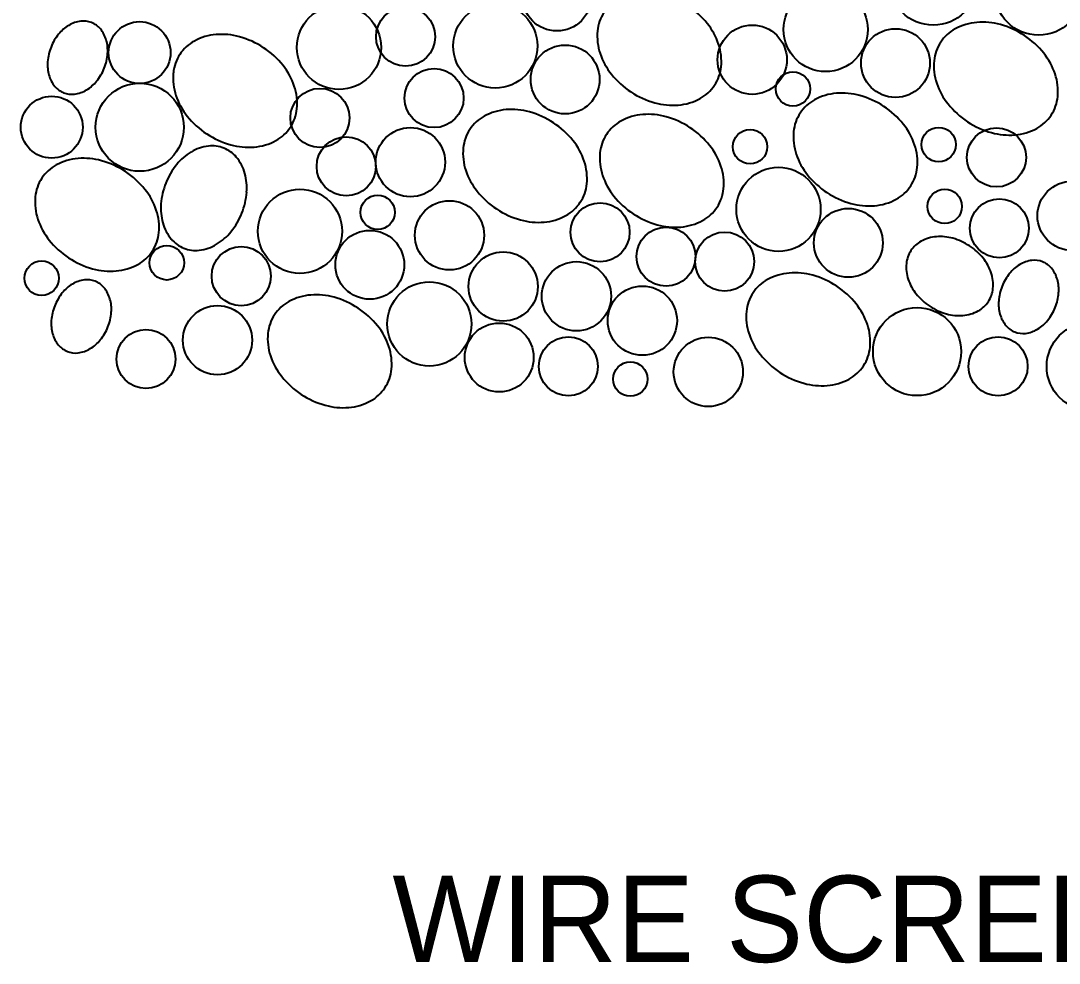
# Paper-space layout 'ESC' of a CAD drawing. Header units: feet, sheet in inches. Extents: x -1.2 to 33.8, y 0.1 to 22.9.
# Drawn here: x 19.792 to 20.463, y 5.223 to 5.833 of the extents above; entities that cross this region are included whole.
import ezdxf

# ---------------------------------------------------------------- set-up
doc = ezdxf.new("R2010")
doc.units = ezdxf.units.FT
doc.header["$MEASUREMENT"] = 0
doc.layers.add('TBLK', color=7, linetype='Continuous')
doc.styles.add('LEROY', font='leroy.shx')

# ---------------------------------------------------------------- blocks, each defined once
blk = doc.blocks.new('ESC DET')
at = {"layer": 'TBLK'}
for centre, radius in [((22.0347, 6.36698), 0.02848), ((22.10278, 6.36053), 0.02848), ((21.7915, 6.3572), 0.02239), ((21.96518, 6.3357), 0.0272), ((21.65068, 6.32415), 0.0272), ((21.69368, 6.33108), 0.01908), ((21.75168, 6.32509), 0.0272), ((21.52182, 6.3208), 0.02001), ((21.91773, 6.3162), 0.02239), ((22.01031, 6.31403), 0.02224), ((21.79681, 6.30343), 0.02224), ((21.71214, 6.29136), 0.01908), ((21.94403, 6.2973), 0.01112), ((21.52191, 6.27255), 0.02848), ((21.63832, 6.27859), 0.01908), ((21.46504, 6.27257), 0.02001), ((21.69682, 6.24997), 0.02239), ((21.91633, 6.25993), 0.01112), ((22.0382, 6.26132), 0.01112), ((22.07558, 6.25301), 0.01908), ((21.65533, 6.24721), 0.01908), ((21.93471, 6.21945), 0.0272), ((22.12443, 6.21528), 0.02239), ((21.62545, 6.20525), 0.0272), ((21.67568, 6.21751), 0.01112), ((22.04213, 6.22134), 0.01112), ((21.72207, 6.20267), 0.02239), ((21.81943, 6.20463), 0.01908), ((22.07742, 6.20721), 0.01908), ((21.97985, 6.19778), 0.02224), ((21.86204, 6.18887), 0.01908), ((21.67058, 6.18359), 0.02224), ((21.8999, 6.18571), 0.01908), ((21.53941, 6.18488), 0.01112), ((21.58748, 6.17625), 0.01908), ((21.75678, 6.16955), 0.02239), ((21.4585, 6.17495), 0.01112), ((21.80412, 6.16325), 0.02239), ((21.70907, 6.14533), 0.0272), ((21.84673, 6.14748), 0.02239), ((21.57217, 6.13486), 0.02239), ((22.02425, 6.12747), 0.02848), ((21.52594, 6.12264), 0.01908), ((21.75421, 6.12367), 0.02224), ((22.13651, 6.11787), 0.02848), ((21.79892, 6.11791), 0.01908), ((21.88933, 6.11436), 0.02239), ((22.07663, 6.11791), 0.01908), ((21.83893, 6.10969), 0.01112)]:
    blk.add_circle(centre, radius, dxfattribs=at)
for centre, radius, start, end in [((21.84596, 6.30545), 0.05467, 38.6845, 56.59168), ((21.84391, 6.33232), 0.02628, 146.59168, 174.55875), ((21.48898, 6.31692), 0.02511, 121.15007, 140.88107), ((21.48623, 6.32147), 0.01979, 96.96679, 121.15007), ((21.48555, 6.32704), 0.01418, 68.31172, 96.96679), ((21.48555, 6.32704), 0.01418, 39.65665, 68.31172), ((21.48123, 6.32346), 0.01979, 15.47337, 39.65665), ((21.85453, 6.31231), 0.0437, 18.63376, 38.6845), ((22.06144, 6.31305), 0.02628, 118.62461, 146.59168), ((22.06575, 6.30515), 0.03529, 94.5496, 118.62461), ((22.06642, 6.29676), 0.0437, 74.49886, 94.5496), ((22.06349, 6.28619), 0.05467, 56.59168, 74.49886), ((21.4944, 6.31251), 0.0321, 140.88107, 158.31172), ((21.47611, 6.32204), 0.02511, 355.74236, 15.47337), ((21.5741, 6.29729), 0.03529, 94.5496, 118.62461), ((21.57477, 6.2889), 0.0437, 74.49886, 94.5496), ((21.57184, 6.27833), 0.05467, 56.59168, 74.49886), ((21.85287, 6.33146), 0.03529, 174.55875, 198.63376), ((22.06349, 6.28619), 0.05467, 38.6845, 56.59168), ((21.4944, 6.31251), 0.0321, 158.31172, 175.74236), ((21.56979, 6.30519), 0.02628, 118.62461, 146.59168), ((21.57184, 6.27833), 0.05467, 38.6845, 56.59168), ((21.8625, 6.315), 0.03529, 354.55875, 18.63376), ((22.06144, 6.31305), 0.02628, 146.59168, 174.55875), ((21.46913, 6.32256), 0.0321, 338.31172, 355.74236), ((21.56979, 6.30519), 0.02628, 146.59168, 174.55875), ((21.86085, 6.33415), 0.0437, 198.63376, 218.6845), ((22.0704, 6.3122), 0.03529, 174.55875, 198.63376), ((22.07205, 6.29305), 0.0437, 18.63376, 38.6845), ((21.48743, 6.31303), 0.02511, 175.74236, 195.47337), ((21.46913, 6.32256), 0.0321, 320.88107, 338.31172), ((21.5804, 6.28518), 0.0437, 18.63376, 38.6845), ((21.87146, 6.31415), 0.02628, 326.59168, 354.55875), ((21.48231, 6.31161), 0.01979, 195.47337, 219.65665), ((21.47456, 6.31815), 0.02511, 301.15007, 320.88107), ((21.57875, 6.30433), 0.03529, 174.55875, 198.63376), ((21.86941, 6.34101), 0.05467, 218.6845, 236.59168), ((22.08003, 6.29573), 0.03529, 354.55875, 18.63376), ((21.47799, 6.30803), 0.01418, 219.65665, 248.31172), ((21.47799, 6.30803), 0.01418, 248.31172, 276.96679), ((21.47731, 6.3136), 0.01979, 276.96679, 301.15007), ((21.58837, 6.28787), 0.03529, 354.55875, 18.63376), ((21.86941, 6.34101), 0.05467, 236.59168, 254.49886), ((21.87146, 6.31415), 0.02628, 298.62461, 326.59168), ((22.07837, 6.31488), 0.0437, 198.63376, 218.6845), ((21.58672, 6.30702), 0.0437, 198.63376, 218.6845), ((21.86648, 6.33044), 0.0437, 254.49886, 274.5496), ((21.86715, 6.32205), 0.03529, 274.5496, 298.62461), ((21.97063, 6.26723), 0.02628, 118.62461, 146.59168), ((21.97494, 6.25933), 0.03529, 94.5496, 118.62461), ((21.97561, 6.25095), 0.0437, 74.49886, 94.5496), ((21.97268, 6.24037), 0.05467, 56.59168, 74.49886), ((22.08899, 6.29488), 0.02628, 326.59168, 354.55875), ((21.59734, 6.28702), 0.02628, 326.59168, 354.55875), ((21.76144, 6.24873), 0.03529, 94.5496, 118.62461), ((21.76211, 6.24034), 0.0437, 74.49886, 94.5496), ((21.75918, 6.22977), 0.05467, 56.59168, 74.49886), ((21.97063, 6.26723), 0.02628, 146.59168, 174.55875), ((21.97268, 6.24037), 0.05467, 38.6845, 56.59168), ((22.08694, 6.32174), 0.05467, 218.6845, 236.59168), ((21.59529, 6.31388), 0.05467, 218.6845, 236.59168), ((21.75713, 6.25663), 0.02628, 118.62461, 146.59168), ((21.75918, 6.22977), 0.05467, 38.6845, 56.59168), ((21.84549, 6.25348), 0.02628, 118.62461, 146.59168), ((21.8498, 6.24557), 0.03529, 94.5496, 118.62461), ((21.85047, 6.23719), 0.0437, 74.49886, 94.5496), ((21.84754, 6.22661), 0.05467, 56.59168, 74.49886), ((22.08694, 6.32174), 0.05467, 236.59168, 254.49886), ((22.08899, 6.29488), 0.02628, 298.62461, 326.59168), ((21.59529, 6.31388), 0.05467, 236.59168, 254.49886), ((21.59734, 6.28702), 0.02628, 298.62461, 326.59168), ((21.75713, 6.25663), 0.02628, 146.59168, 174.55875), ((21.84754, 6.22661), 0.05467, 38.6845, 56.59168), ((21.97959, 6.26638), 0.03529, 174.55875, 198.63376), ((21.98125, 6.24723), 0.0437, 18.63376, 38.6845), ((22.08401, 6.31117), 0.0437, 254.49886, 274.5496), ((22.08467, 6.30278), 0.03529, 274.5496, 298.62461), ((21.59302, 6.29492), 0.03529, 274.5496, 298.62461), ((21.76774, 6.23663), 0.0437, 18.63376, 38.6845), ((21.84549, 6.25348), 0.02628, 146.59168, 174.55875), ((21.57363, 6.22583), 0.03587, 121.15007, 140.88107), ((21.5697, 6.23232), 0.02828, 96.96679, 121.15007), ((21.56873, 6.24028), 0.02026, 68.31172, 96.96679), ((21.56873, 6.24028), 0.02026, 39.65665, 68.31172), ((21.59236, 6.30331), 0.0437, 254.49886, 274.5496), ((21.76609, 6.25578), 0.03529, 174.55875, 198.63376), ((21.85445, 6.25262), 0.03529, 174.55875, 198.63376), ((21.8561, 6.23347), 0.0437, 18.63376, 38.6845), ((21.98756, 6.26907), 0.0437, 198.63376, 218.6845), ((21.98922, 6.24992), 0.03529, 354.55875, 18.63376), ((21.48056, 6.22507), 0.02628, 118.62461, 146.59168), ((21.48488, 6.21716), 0.03529, 94.5496, 118.62461), ((21.48554, 6.20878), 0.0437, 74.49886, 94.5496), ((21.48261, 6.1982), 0.05467, 56.59168, 74.49886), ((21.58138, 6.21952), 0.04586, 140.88107, 158.31172), ((21.56256, 6.23516), 0.02828, 15.47337, 39.65665), ((21.77571, 6.23931), 0.03529, 354.55875, 18.63376), ((21.48261, 6.1982), 0.05467, 38.6845, 56.59168), ((21.55524, 6.23314), 0.03587, 355.74236, 15.47337), ((21.77406, 6.25846), 0.0437, 198.63376, 218.6845), ((21.86242, 6.25531), 0.0437, 198.63376, 218.6845), ((21.86408, 6.23616), 0.03529, 354.55875, 18.63376), ((21.99613, 6.27593), 0.05467, 218.6845, 236.59168), ((21.99818, 6.24906), 0.02628, 326.59168, 354.55875), ((21.48056, 6.22507), 0.02628, 146.59168, 174.55875), ((21.58138, 6.21952), 0.04586, 158.31172, 175.74236), ((21.78468, 6.23846), 0.02628, 326.59168, 354.55875), ((21.99818, 6.24906), 0.02628, 298.62461, 326.59168), ((21.49118, 6.20506), 0.0437, 18.63376, 38.6845), ((21.54528, 6.23388), 0.04586, 338.31172, 355.74236), ((21.78263, 6.26532), 0.05467, 218.6845, 236.59168), ((21.87099, 6.26217), 0.05467, 218.6845, 236.59168), ((21.87304, 6.23531), 0.02628, 326.59168, 354.55875), ((21.99613, 6.27593), 0.05467, 236.59168, 254.49886), ((21.48952, 6.22421), 0.03529, 174.55875, 198.63376), ((21.57142, 6.22026), 0.03587, 175.74236, 195.47337), ((21.78468, 6.23846), 0.02628, 298.62461, 326.59168), ((21.9932, 6.26535), 0.0437, 254.49886, 274.5496), ((21.99387, 6.25697), 0.03529, 274.5496, 298.62461), ((21.49915, 6.20775), 0.03529, 354.55875, 18.63376), ((21.54528, 6.23388), 0.04586, 320.88107, 338.31172), ((21.78263, 6.26532), 0.05467, 236.59168, 254.49886), ((21.78036, 6.24636), 0.03529, 274.5496, 298.62461), ((21.87099, 6.26217), 0.05467, 236.59168, 254.49886), ((21.87304, 6.23531), 0.02628, 298.62461, 326.59168), ((21.4975, 6.2269), 0.0437, 198.63376, 218.6845), ((21.5641, 6.21824), 0.02828, 195.47337, 219.65665), ((21.7797, 6.25475), 0.0437, 254.49886, 274.5496), ((21.86806, 6.25159), 0.0437, 254.49886, 274.5496), ((21.86872, 6.24321), 0.03529, 274.5496, 298.62461), ((21.50811, 6.2069), 0.02628, 326.59168, 354.55875), ((21.55303, 6.22758), 0.03587, 301.15007, 320.88107), ((22.03869, 6.17714), 0.0247, 94.5496, 118.62461), ((22.03916, 6.17127), 0.03059, 74.49886, 94.5496), ((21.50606, 6.23376), 0.05467, 218.6845, 236.59168), ((21.55793, 6.21312), 0.02026, 219.65665, 248.31172), ((21.55793, 6.21312), 0.02026, 248.31172, 276.96679), ((21.55696, 6.22108), 0.02828, 276.96679, 301.15007), ((22.03567, 6.18267), 0.0184, 118.62461, 146.59168), ((22.03711, 6.16386), 0.03827, 56.59168, 74.49886), ((22.03711, 6.16386), 0.03827, 38.6845, 56.59168), ((21.50606, 6.23376), 0.05467, 236.59168, 254.49886), ((21.50811, 6.2069), 0.02628, 298.62461, 326.59168), ((22.03567, 6.18267), 0.0184, 146.59168, 174.55875), ((22.0431, 6.16867), 0.03059, 18.63376, 38.6845), ((21.50313, 6.22318), 0.0437, 254.49886, 274.5496), ((21.5038, 6.2148), 0.03529, 274.5496, 298.62461), ((22.04195, 6.18207), 0.0247, 174.55875, 198.63376), ((22.10358, 6.16224), 0.02511, 121.15007, 140.88107), ((22.10083, 6.16679), 0.01979, 96.96679, 121.15007), ((22.10015, 6.17236), 0.01418, 68.31172, 96.96679), ((22.10015, 6.17236), 0.01418, 39.65665, 68.31172), ((22.09583, 6.16878), 0.01979, 15.47337, 39.65665), ((21.94016, 6.15098), 0.02628, 118.62461, 146.59168), ((21.94448, 6.14308), 0.03529, 94.5496, 118.62461), ((21.94514, 6.13469), 0.0437, 74.49886, 94.5496), ((21.94221, 6.12412), 0.05467, 56.59168, 74.49886), ((22.04753, 6.18395), 0.03059, 198.63376, 218.6845), ((22.04868, 6.17055), 0.0247, 354.55875, 18.63376), ((22.10901, 6.15783), 0.0321, 140.88107, 158.31172), ((22.09071, 6.16736), 0.02511, 355.74236, 15.47337), ((21.49136, 6.14963), 0.02511, 121.15007, 140.88107), ((21.48861, 6.15418), 0.01979, 96.96679, 121.15007), ((21.48793, 6.15974), 0.01418, 68.31172, 96.96679), ((21.48793, 6.15974), 0.01418, 39.65665, 68.31172), ((21.48361, 6.15616), 0.01979, 15.47337, 39.65665), ((21.94221, 6.12412), 0.05467, 38.6845, 56.59168), ((22.05496, 6.16995), 0.0184, 326.59168, 354.55875), ((22.10901, 6.15783), 0.0321, 158.31172, 175.74236), ((21.49678, 6.14522), 0.0321, 140.88107, 158.31172), ((21.47849, 6.15475), 0.02511, 355.74236, 15.47337), ((21.63521, 6.12889), 0.03529, 94.5496, 118.62461), ((21.63588, 6.1205), 0.0437, 74.49886, 94.5496), ((21.63294, 6.10993), 0.05467, 56.59168, 74.49886), ((21.94016, 6.15098), 0.02628, 146.59168, 174.55875), ((22.05352, 6.18875), 0.03827, 218.6845, 236.59168), ((22.08374, 6.16788), 0.0321, 338.31172, 355.74236), ((21.49678, 6.14522), 0.0321, 158.31172, 175.74236), ((21.6309, 6.13679), 0.02628, 118.62461, 146.59168), ((21.63294, 6.10993), 0.05467, 38.6845, 56.59168), ((21.95078, 6.13098), 0.0437, 18.63376, 38.6845), ((22.05352, 6.18875), 0.03827, 236.59168, 254.49886), ((22.05496, 6.16995), 0.0184, 298.62461, 326.59168), ((22.10203, 6.15835), 0.02511, 175.74236, 195.47337), ((22.08374, 6.16788), 0.0321, 320.88107, 338.31172), ((21.48981, 6.14573), 0.02511, 175.74236, 195.47337), ((21.47151, 6.15527), 0.0321, 338.31172, 355.74236), ((21.6309, 6.13679), 0.02628, 146.59168, 174.55875), ((21.94913, 6.15013), 0.03529, 174.55875, 198.63376), ((22.05147, 6.18135), 0.03059, 254.49886, 274.5496), ((22.05194, 6.17548), 0.0247, 274.5496, 298.62461), ((22.09691, 6.15693), 0.01979, 195.47337, 219.65665), ((22.08916, 6.16347), 0.02511, 301.15007, 320.88107), ((21.47151, 6.15527), 0.0321, 320.88107, 338.31172), ((21.64151, 6.11679), 0.0437, 18.63376, 38.6845), ((21.95875, 6.13367), 0.03529, 354.55875, 18.63376), ((22.09259, 6.15335), 0.01418, 219.65665, 248.31172), ((22.09191, 6.15892), 0.01979, 276.96679, 301.15007), ((21.48469, 6.14432), 0.01979, 195.47337, 219.65665), ((21.47694, 6.15085), 0.02511, 301.15007, 320.88107), ((21.63986, 6.13594), 0.03529, 174.55875, 198.63376), ((21.9571, 6.15282), 0.0437, 198.63376, 218.6845), ((22.09259, 6.15335), 0.01418, 248.31172, 276.96679), ((21.48037, 6.14074), 0.01418, 219.65665, 248.31172), ((21.48037, 6.14074), 0.01418, 248.31172, 276.96679), ((21.47969, 6.14631), 0.01979, 276.96679, 301.15007), ((21.64948, 6.11947), 0.03529, 354.55875, 18.63376), ((21.96771, 6.13281), 0.02628, 326.59168, 354.55875), ((21.64783, 6.13862), 0.0437, 198.63376, 218.6845), ((21.96566, 6.15968), 0.05467, 218.6845, 236.59168), ((21.65844, 6.11862), 0.02628, 326.59168, 354.55875), ((21.96566, 6.15968), 0.05467, 236.59168, 254.49886), ((21.96771, 6.13281), 0.02628, 298.62461, 326.59168), ((21.6564, 6.14548), 0.05467, 218.6845, 236.59168), ((21.96273, 6.1491), 0.0437, 254.49886, 274.5496), ((21.9634, 6.14071), 0.03529, 274.5496, 298.62461), ((21.65844, 6.11862), 0.02628, 298.62461, 326.59168), ((21.6564, 6.14548), 0.05467, 236.59168, 254.49886), ((21.65413, 6.12652), 0.03529, 274.5496, 298.62461), ((21.65346, 6.13491), 0.0437, 254.49886, 274.5496)]:
    blk.add_arc(centre, radius, start, end, dxfattribs=at)
at = {"layer": 'TBLK', "style": 'LEROY'}
blk.add_text('WIRE SCREEN', height=0.0558276, dxfattribs=at).set_placement((21.68521, 5.7328))

psp = doc.layouts.new('ESC')

# ---------------------------------------------------------------- block references
psp.add_blockref('ESC DET', (-1.65273, -0.50872))

doc.saveas('drawing.dxf')
